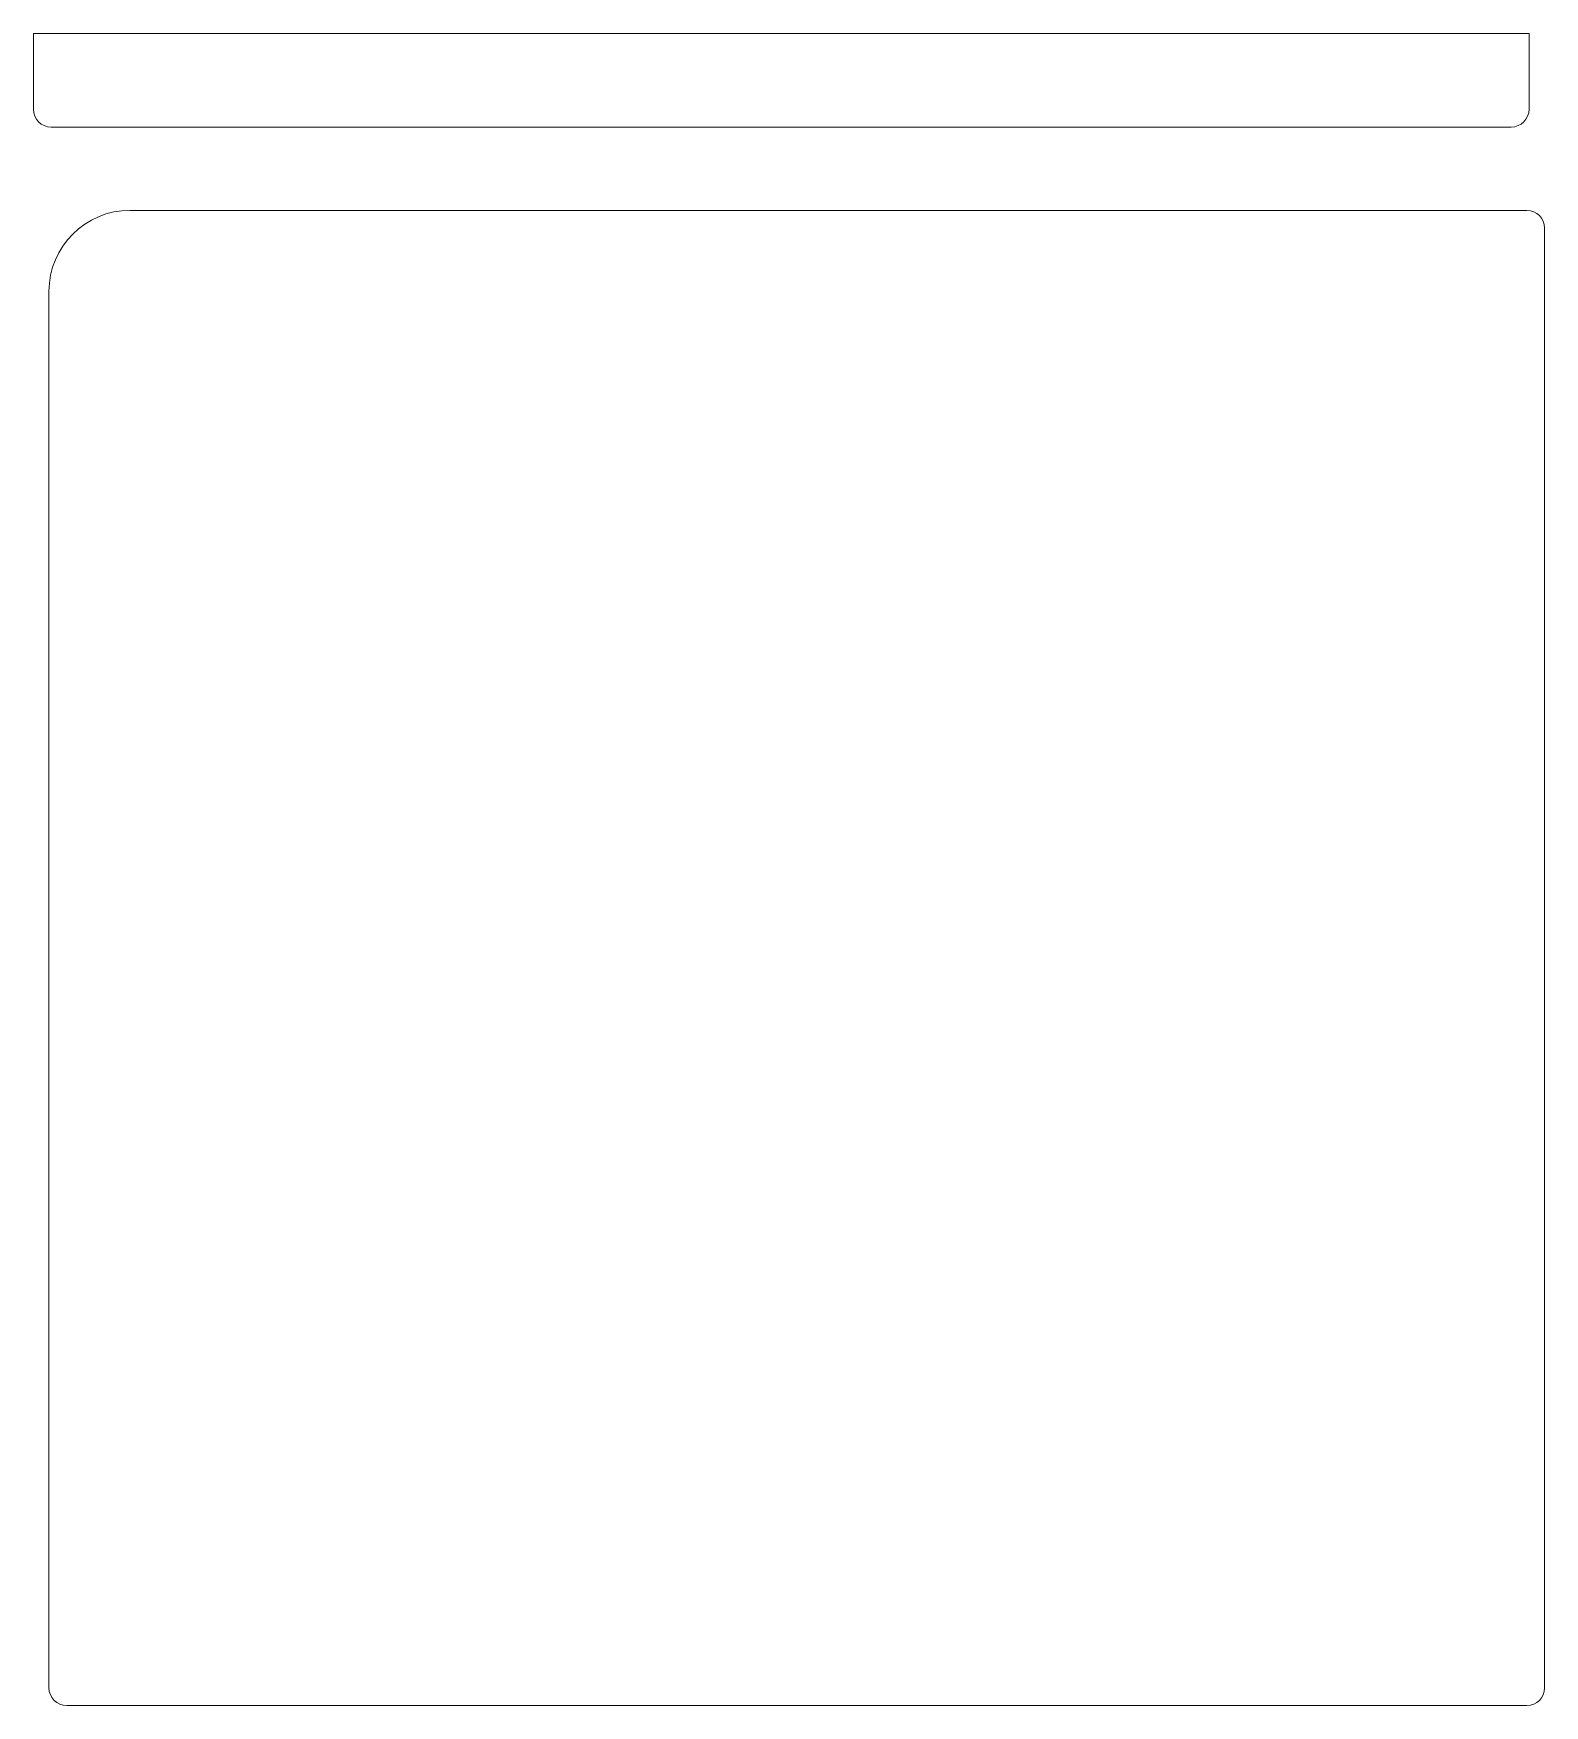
# Model space of a CAD drawing. Header units: millimetres. Extents: x -676 to 660, y -238 to 366.
# Drawn here: x -76.8 to 161, y -238 to 25.3 of the extents above; entities that cross this region are included whole.
import ezdxf

# ---------------------------------------------------------------- set-up
doc = ezdxf.new("R2010")
doc.units = ezdxf.units.MM
doc.header["$MEASUREMENT"] = 0
doc.layers.add('layer 1', color=7, linetype='Continuous')

msp = doc.modelspace()

# ---------------------------------------------------------------- linework, layer by layer
at = {"layer": 'layer 1', "color": 254, "lineweight": 20}
for points, knots in [([(158.5695, 25.3081), (158.5695, 25.3081), (158.5695, 13.3596), (158.5695, 13.3596), (158.5695, 13.3596), (158.5695, 11.826), (157.3148, 10.5713), (155.7812, 10.5713), (155.7812, 10.5713), (155.7812, 10.5713), (-74.0594, 10.5713), (-74.0594, 10.5713), (-74.0594, 10.5713), (-75.593, 10.5713), (-76.8477, 11.826), (-76.8477, 13.3596), (-76.8477, 13.3596), (-76.8477, 13.3596), (-76.8477, 25.3081), (-76.8477, 25.3081), (-76.8477, 25.3081), (-76.8477, 25.3081), (158.5695, 25.3081), (158.5695, 25.3081)], [0, 0, 0, 0, 0.14285714, 0.14285714, 0.14285714, 0.14285714, 0.28571429, 0.28571429, 0.28571429, 0.28571429, 0.42857143, 0.42857143, 0.42857143, 0.42857143, 0.57142857, 0.57142857, 0.57142857, 0.57142857, 0.71428571, 0.71428571, 0.71428571, 0.71428571, 1, 1, 1, 1]), ([(-61.6584, -2.5437), (-61.6584, -2.5437), (158.2237, -2.5437), (158.2237, -2.5437), (158.2237, -2.5437), (159.7573, -2.5437), (161.012, -3.7984), (161.012, -5.332), (161.012, -5.332), (161.012, -5.332), (161.012, -235.1726), (161.012, -235.1726), (161.012, -235.1726), (161.012, -236.7062), (159.7573, -237.9609), (158.2237, -237.9609), (158.2237, -237.9609), (158.2237, -237.9609), (-71.6169, -237.9609), (-71.6169, -237.9609), (-71.6169, -237.9609), (-73.1505, -237.9609), (-74.4052, -236.7062), (-74.4052, -235.1726), (-74.4052, -235.1726), (-74.4052, -235.1726), (-74.4052, -15.2905), (-74.4052, -15.2905), (-74.4052, -15.2905), (-74.4052, -8.2797), (-68.6692, -2.5437), (-61.6584, -2.5437)], [0, 0, 0, 0, 0.11111111, 0.11111111, 0.11111111, 0.11111111, 0.22222222, 0.22222222, 0.22222222, 0.22222222, 0.33333333, 0.33333333, 0.33333333, 0.33333333, 0.44444444, 0.44444444, 0.44444444, 0.44444444, 0.55555556, 0.55555556, 0.55555556, 0.55555556, 0.66666667, 0.66666667, 0.66666667, 0.66666667, 0.77777778, 0.77777778, 0.77777778, 0.77777778, 1, 1, 1, 1])]:
    msp.add_open_spline(points, degree=3, knots=knots, dxfattribs=at)

doc.saveas('drawing.dxf')
